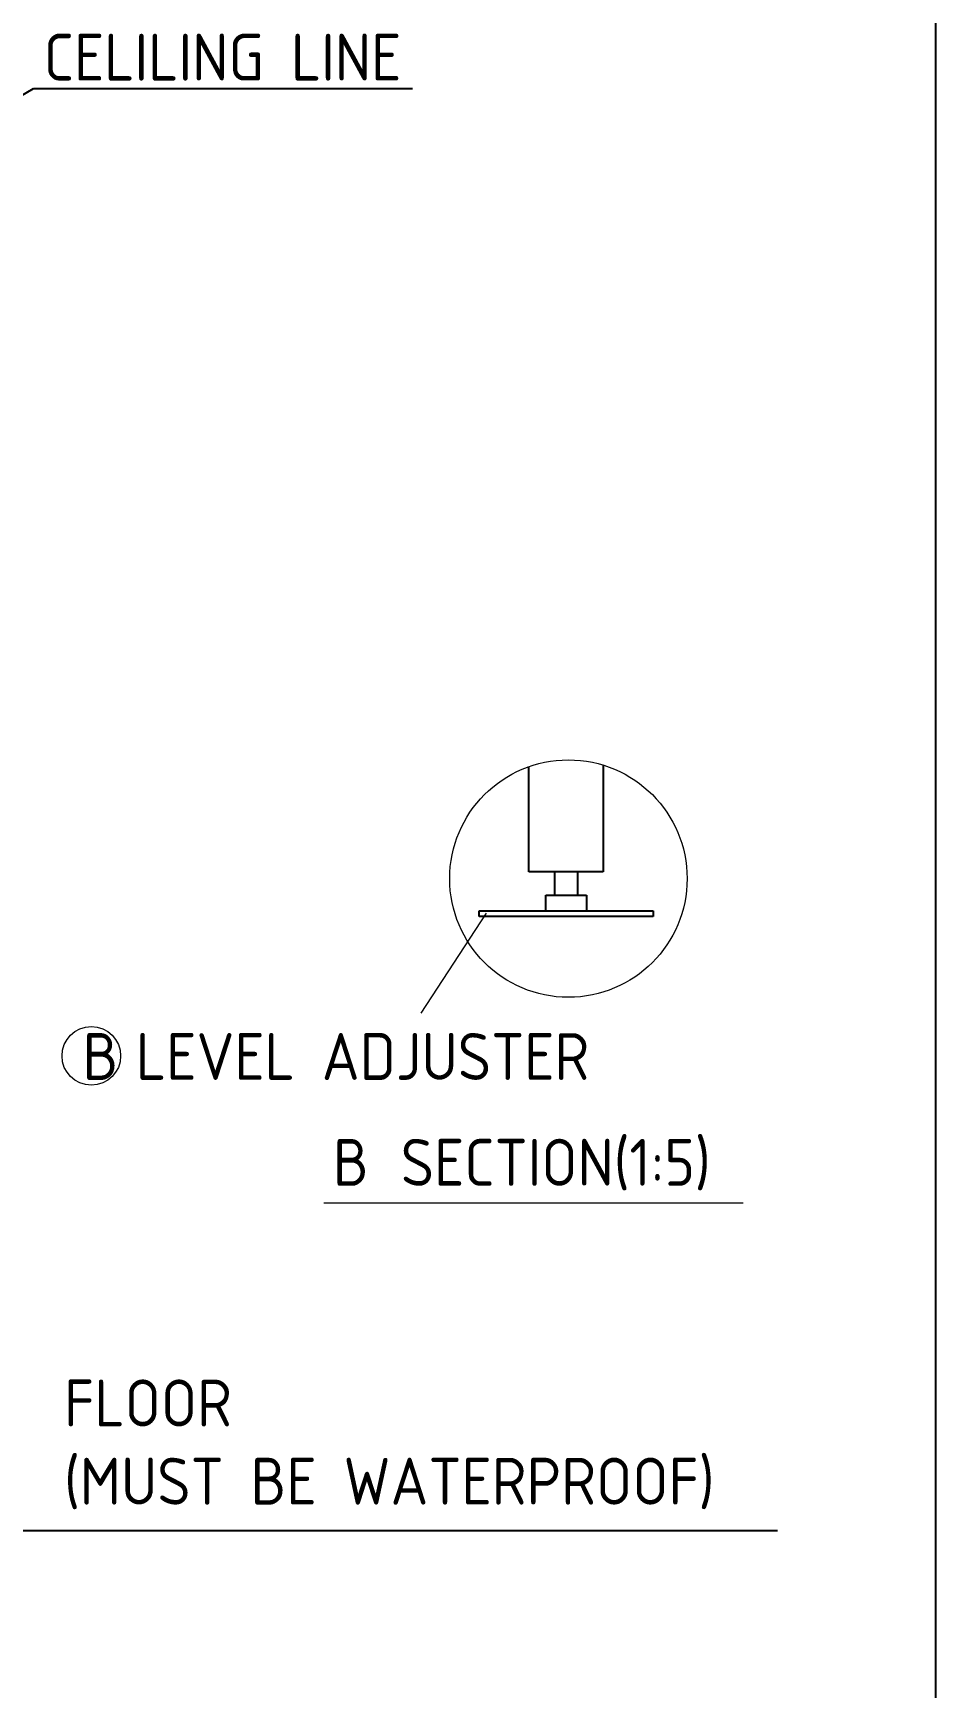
# Model space of a CAD drawing. Header units: millimetres. Extents: x 0 to 16408, y 0 to 11536.
# Drawn here: x 14098 to 16408, y 2623 to 6858 of the extents above; entities that cross this region are included whole.
import ezdxf

# ---------------------------------------------------------------- set-up
doc = ezdxf.new("R2010")
doc.units = ezdxf.units.MM
doc.header["$MEASUREMENT"] = 0
doc.layers.get('0').update_dxf_attribs({"lineweight": 25})
doc.layers.add('D', color=3, linetype='Continuous', lineweight=13)
doc.styles.get("Standard").update_dxf_attribs({"font": 'KAIU.TTF'})
doc.styles.add('STU25', font='isocp2.shx')
doc.dimstyles.new('STU25$7', dxfattribs={"dimscale": 50, "dimtxt": 2.5, "dimasz": 2, "dimexe": 1.25, "dimexo": 0.625, "dimgap": 1, "dimtad": 0, "dimdec": 4, "dimdsep": 46, "dimtxsty": 'STU25', "dimcen": 2.5, "dimazin": 2, "dimtfac": 1, "dimtdec": 4, "dimtmove": 0, "dimatfit": 3, "dimfxl": 0, "dimtolj": 1, "dimtzin": 0, "dimarcsym": 0})

msp = doc.modelspace()

# ---------------------------------------------------------------- linework, layer by layer
at = {"linetype": 'Continuous'}
for p, q in [((15366.78, 4711.85), (15366.78, 4980.674)), ((15556.78, 4984.65), (15556.78, 4711.85)), ((15556.78, 4711.85), (15366.78, 4711.85)), ((15431.78, 4711.85), (15431.78, 4651.85)), ((15491.78, 4651.85), (15491.78, 4711.85)), ((15409.818, 4611.85), (15409.818, 4651.85)), ((15409.818, 4651.85), (15513.741, 4651.85)), ((15513.741, 4651.85), (15513.741, 4611.85)), ((15239.28, 4596.85), (15239.28, 4611.85)), ((15239.28, 4611.85), (15684.28, 4611.85)), ((15684.28, 4596.85), (15239.28, 4596.85)), ((15684.28, 4611.85), (15684.28, 4596.85))]:
    msp.add_line(p, q, dxfattribs=at)
at = {"layer": 'D', "linetype": 'Continuous'}
msp.add_line((15257.215, 4605.55), (15090.388, 4350.055), dxfattribs=at)
at = {"layer": 'D'}
msp.add_line((14842.179, 3864.621), (15914.988, 3864.621), dxfattribs=at)
for centre, radius in [((15467.814, 4694.237), 303.734), ((14247.2, 4240.477), 75)]:
    msp.add_circle(centre, radius, dxfattribs=at)
at = {"layer": 'Defpoints', "color": 6}
msp.add_lwpolyline([(0, 11536), (0, 0), (16408, 0), (16408, 11536)], close=True, dxfattribs=at)

# ---------------------------------------------------------------- texts
at = {"layer": 'D', "color": 11, "char_height": 120, "attachment_point": 1}
for s, insert in [('{\\Fisocp.shx;\\C3;CELILING LINE}', (14125.486, 6856.067)), ('{\\Fisocp2.shx;\\C3;B\\f???|b0|i0|c0|p65; \\Fisocp2.shx;LEVEL ADJUSTER}', (14224.699, 4299.121)), ('{\\Fisocp2.shx;B} {\\Fisocp2.shx;SECTION(1:5)}', (14865.357, 4028.201)), ('{\\Fisocp2.shx;\\C3;FLOOR \\P(MUST BE WATERPROOF)}', (14177.539, 3412.428))]:
    msp.add_mtext(s, dxfattribs=dict(at, insert=insert))

# ---------------------------------------------------------------- leaders
at = {"layer": 'D'}
for points in [[(13839.536, 6563.066), (14099.213, 6716.048), (15068.8, 6716.048)], [(13759.143, 3313.066), (14068.24, 3026.117), (16003.017, 3026.117)]]:
    msp.add_leader(points, dimstyle='STU25$7', override={"dimgap": 1, "dimtad": 0}, dxfattribs=at)

doc.saveas('drawing.dxf')
